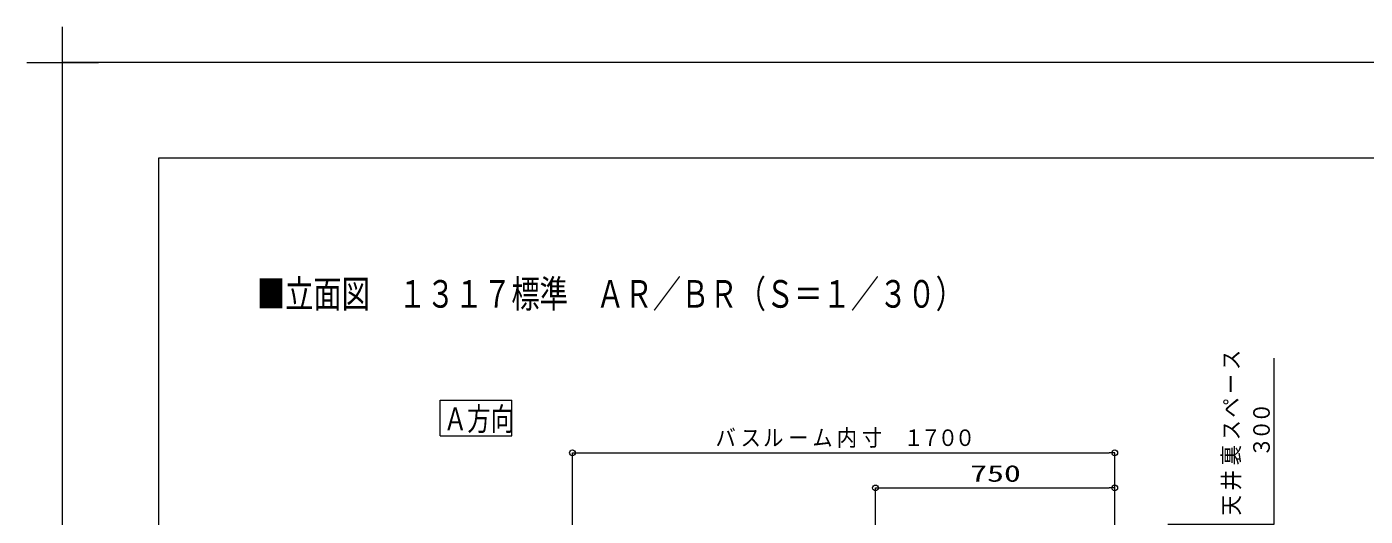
# Model space of a CAD drawing. Units: millimetres on the paper, with parts at other scales. Extents: x -305 to 305, y -152 to 152.
# Drawn here: x -304.8 to -164.9, y 101.1 to 152.3 of the extents above; entities that cross this region are included whole.
import ezdxf
from ezdxf.enums import TextEntityAlignment as Align

# ---------------------------------------------------------------- set-up
doc = ezdxf.new("R2010")
doc.units = ezdxf.units.MM
doc.linetypes.add('DASHED2', pattern=[3, 2, -1])
for name, color, linetype, lineweight in [('0-0_0', 7, 'Continuous', 9), ('0-1_VIEW0001', 7, 'DASHED2', 9), ('0-3_1図面枠', 7, 'Continuous', 9), ('0-4_図面枠', 3, 'Continuous', 9), ('0-5_DEFPOINTS', 7, 'Continuous', 9)]:
    doc.layers.add(name, color=color, linetype=linetype, lineweight=lineweight)
doc.styles.add('ＭＳ ゴシック', font='')
doc.styles.get('ＭＳ ゴシック').set_extended_font_data('MS Gothic')

# ---------------------------------------------------------------- blocks, each defined once
blk = doc.blocks.new('_ORIGIN')
at = {"layer": '0-0_0'}
blk.add_line((0, 0), (-1, 0), dxfattribs=at)
blk.add_circle((0, 0), 0.5, dxfattribs=at)
blk = doc.blocks.new('グループ-6')
at = {"layer": '0-3_1図面枠'}
for p, q in [((-4200, 2895), (-4200, 3045)), ((-4275, 2970), (-4125, 2970))]:
    blk.add_line(p, q, dxfattribs=at)

msp = doc.modelspace()

# ---------------------------------------------------------------- linework, layer by layer
at = {"layer": '0-1_VIEW0001', "linetype": 'Continuous'}
for p, q in [((-261.577, 109.484), (-261.577, 113.234)), ((-261.577, 113.234), (-254.077, 113.234)), ((-254.077, 109.484), (-254.077, 113.234)), ((-261.577, 109.484), (-254.077, 109.484)), ((-247.758, 95.598), (-247.758, 107.725)), ((-247.158, 107.725), (-191.691, 107.725)), ((-191.091, 95.598), (-191.091, 107.725)), ((-216.091, 95.598), (-216.091, 104.058)), ((-215.491, 104.058), (-191.691, 104.058))]:
    msp.add_line(p, q, dxfattribs=at)
msp.add_lwpolyline([(-185.551, 100.258), (-174.424, 100.258), (-174.424, 117.615)], dxfattribs=at)
at = {"layer": '0-4_図面枠'}
msp.add_lwpolyline([(-291.017, -138.498), (108.983, -138.498), (108.983, 138.502), (-291.017, 138.502)], close=True, dxfattribs=at)
at = {"layer": '0-5_DEFPOINTS'}
for p in [(118.983, 148.502), (-301.017, -148.498)]:
    msp.add_line(p, (-301.017, 148.502), dxfattribs=at)

# ---------------------------------------------------------------- block references
at = {"layer": '0-1_VIEW0001', "xscale": 0.6, "yscale": 0.6, "rotation": 180}
for p in [(-247.758, 107.725), (-216.091, 104.058)]:
    msp.add_blockref('_ORIGIN', p, dxfattribs=at)
at = {"layer": '0-1_VIEW0001', "xscale": 0.6, "yscale": 0.6}
for p in [(-191.091, 107.725), (-191.091, 104.058)]:
    msp.add_blockref('_ORIGIN', p, dxfattribs=at)
at = {"layer": '0-3_1図面枠', "xscale": 0.05, "yscale": 0.05}
msp.add_blockref('グループ-6', (-91.017, 0.002), dxfattribs=at)

# ---------------------------------------------------------------- texts
at = {"layer": '0-0_0', "style": 'ＭＳ ゴシック', "width": 0.75}
msp.add_text('■立面図\u3000１３１７標準\u3000ＡＲ／ＢＲ（Ｓ＝１／３０）', height=2.889, dxfattribs=at).set_placement((-280.735, 122.023), align=Align.BOTTOM_LEFT)
at = {"layer": '0-1_VIEW0001', "style": 'ＭＳ ゴシック', "width": 0.9}
for s, p in [('ス', (-177.551, 116.379)), ('ー', (-177.551, 113.864)), ('ペ', (-177.551, 111.391)), ('０', (-174.378, 110.849)), ('ス', (-177.551, 109.03)), ('０', (-174.378, 109.06)), ('裏', (-177.551, 106.412)), ('３', (-174.378, 107.271)), ('井', (-177.551, 103.795)), ('天', (-177.551, 101.178))]:
    msp.add_text(s, height=1.73, rotation=90, dxfattribs=at).set_placement(p, align=Align.BOTTOM_LEFT)
at = {"layer": '0-1_VIEW0001', "style": 'ＭＳ ゴシック'}
for s, height, width, p in [('Ａ方向', 2.405, 0.75, (-261.22, 109.335)), ('バ', 1.73, 0.9, (-232.807, 107.918)), ('ス', 1.73, 0.9, (-230.19, 107.918)), ('ル', 1.73, 0.9, (-227.828, 107.918)), ('ー', 1.73, 0.9, (-225.211, 107.918)), ('ム', 1.73, 0.9, (-222.696, 107.918)), ('内', 1.73, 0.9, (-220.14, 107.918)), ('寸', 1.73, 0.9, (-217.523, 107.918)), ('１', 1.73, 0.9, (-213.167, 107.918)), ('７', 1.73, 0.9, (-211.378, 107.918)), ('０', 1.73, 0.9, (-209.589, 107.918)), ('０', 1.73, 0.9, (-207.799, 107.918)), ('750', 1.73, 1.5, (-206.2, 104.183))]:
    msp.add_text(s, height=height, dxfattribs=dict(at, width=width)).set_placement(p, align=Align.BOTTOM_LEFT)

doc.saveas('drawing.dxf')
